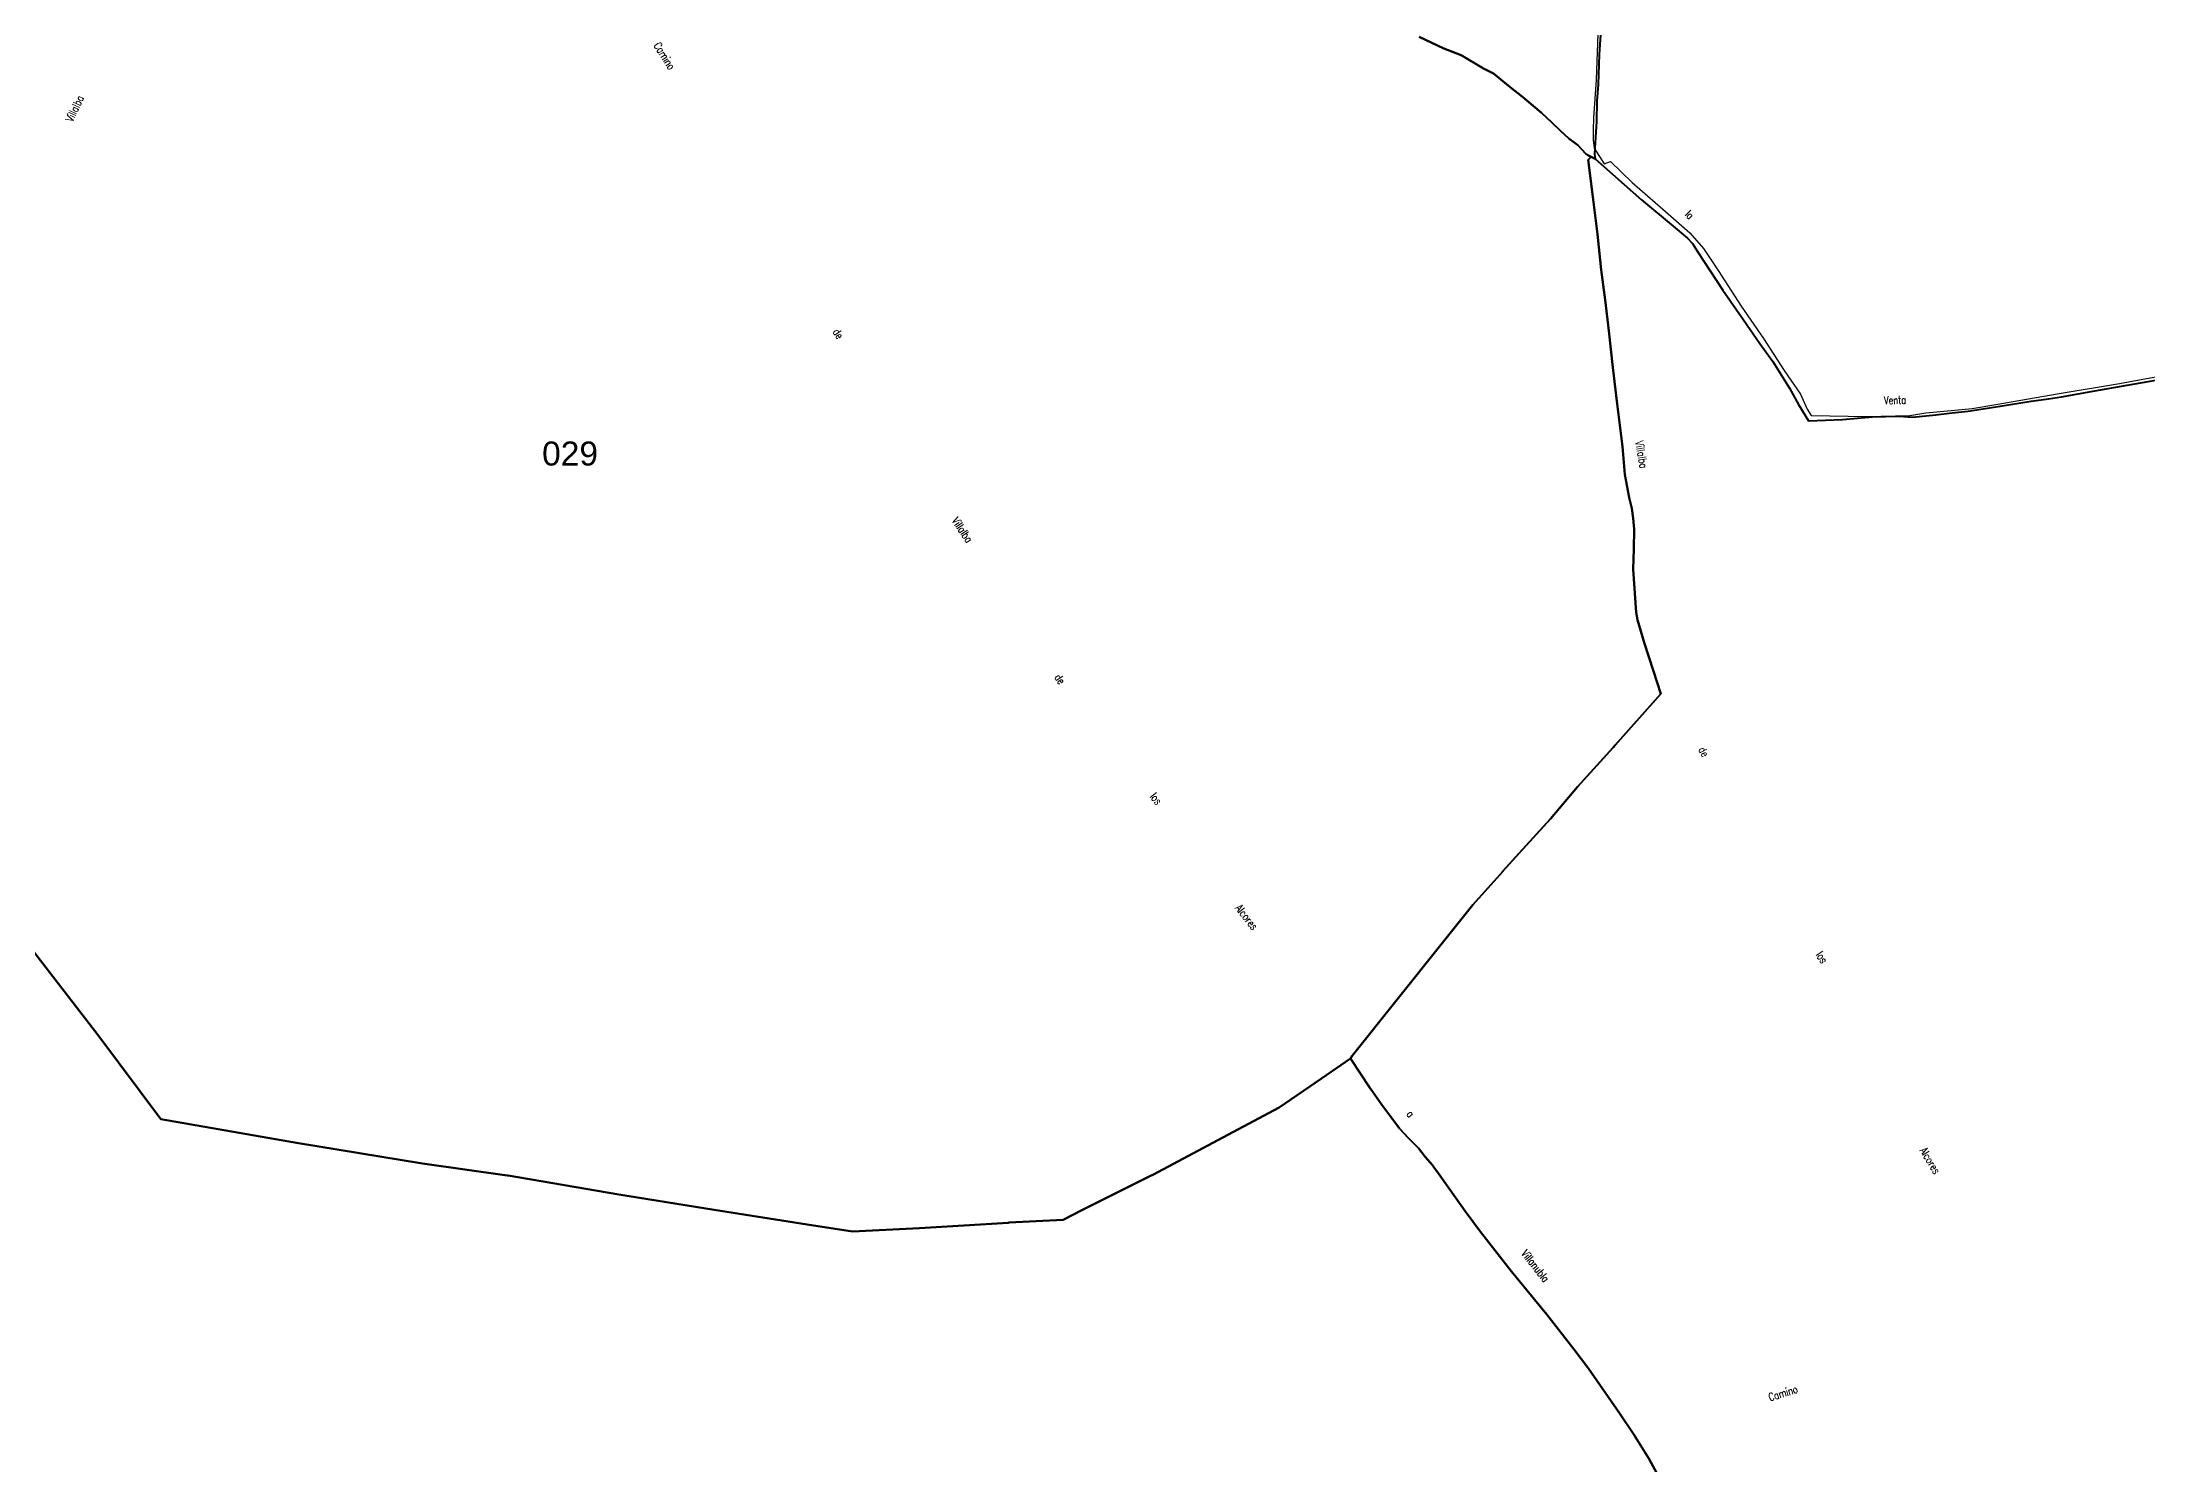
# Model space of a CAD drawing. Header units: metres. Extents: x 339638 to 364279, y 4598373 to 4630956.
# Drawn here: x 344137 to 346769, y 4625654 to 4627432 of the extents above; entities that cross this region are included whole.
import ezdxf
from ezdxf.enums import TextEntityAlignment as Align

# ---------------------------------------------------------------- set-up
doc = ezdxf.new("R2010")
doc.units = ezdxf.units.M
for name, color, linetype, lineweight in [('caminos', 1, 'Continuous', 0), ('poligonos_rusticos', 42, 'Continuous', 40), ('termino', 6, 'Continuous', 25)]:
    doc.layers.add(name, color=color, linetype=linetype, lineweight=lineweight)
doc.layers.add('poligonos_rustico_txt', color=7, linetype='Continuous')
doc.styles.add('Arial', font='arial.ttf')
doc.styles.add('caminos', font='simplex.shx', dxfattribs={"width": 0.75})

msp = doc.modelspace()

# ---------------------------------------------------------------- linework, layer by layer
at = {"layer": 'poligonos_rusticos'}
for points in [[(346087.7, 4627484.9), (346082.9, 4627417.1), (346081.5, 4627379.6), (346080.1, 4627358.6), (346079.5, 4627333.6), (346077.5, 4627300), (346077.1, 4627292.2), (346078, 4627286.6), (346073, 4627289.1), (346068.6, 4627291.3), (346066.1, 4627292.9), (346056.3, 4627303.6), (346045, 4627311.9), (346034.7, 4627321.6), (346024, 4627331.9), (346010.7, 4627344.2), (346000.4, 4627352.9), (345987.2, 4627364.2), (345971.9, 4627376.1), (345950.8, 4627393.1), (345938.5, 4627399.4), (345910.6, 4627416), (345888.9, 4627424.5), (345858.1, 4627439.1)], [(345858.1, 4627439.1), (345888.9, 4627424.5), (345910.6, 4627416), (345938.5, 4627399.4), (345950.8, 4627393.1), (345971.9, 4627376.1), (345987.2, 4627364.2), (346000.4, 4627352.9), (346010.7, 4627344.2), (346024, 4627331.9), (346034.7, 4627321.6), (346045, 4627311.9), (346056.3, 4627303.6), (346066.1, 4627292.9), (346068.6, 4627291.3), (346073, 4627289.1), (346069.4, 4627285.3), (346074.9, 4627239.2), (346080.9, 4627192.5), (346085.4, 4627147.8), (346090.5, 4627110.2), (346095.2, 4627071.5), (346100.2, 4627025.9), (346105.6, 4626980.2), (346112, 4626927), (346115.2, 4626891.9), (346120.5, 4626863.2), (346123.7, 4626849.7), (346125.5, 4626837.6), (346126.7, 4626823.6), (346126.1, 4626798.6), (346125.6, 4626773.9), (346129, 4626719.6), (346130.8, 4626710.5), (346139.1, 4626682.3), (346150.8, 4626646.5), (346160.2, 4626617.8), (346103, 4626553.8), (346100.6, 4626551.1), (346055.9, 4626501.6), (346022, 4626461.8), (345983, 4626418.7), (345962.7, 4626396.4), (345962.5, 4626396.1), (345925, 4626354.4), (345886.6, 4626306.3), (345774.5, 4626165.8), (345772.1, 4626162.2), (345736, 4626137.5), (345683.2, 4626101.2), (345638.6, 4626077.3), (345525.2, 4626017), (345522.3, 4626015.6), (345456.3, 4625982.6), (345437.5, 4625973), (345413.3, 4625960.6), (345345.7, 4625957.2), (345344.3, 4625957.1), (345233.5, 4625950.4), (345149.9, 4625945.9), (345093.1, 4625954.8), (344977, 4625973), (344858, 4625992.4), (344719.5, 4626016), (344718.5, 4626016.2), (344612.4, 4626031.2), (344455, 4626057), (344285.7, 4626086.5), (344206.7, 4626192), (344081.3, 4626353.9)], [(346166, 4625624.3), (346145.2, 4625662.5), (346126.2, 4625692.3), (346108.3, 4625719), (346069.6, 4625774.8), (346051.3, 4625798.9), (346017.5, 4625842.4), (345973.4, 4625896.1), (345934.6, 4625945.5), (345915.3, 4625971.6), (345882.3, 4626018.7), (345876.4, 4626026.6), (345874.5, 4626029.2), (345865.7, 4626039.4), (345857, 4626050.1), (345844.8, 4626062.9), (345833.6, 4626075), (345821.5, 4626090.9), (345811.4, 4626104.3), (345799.5, 4626121), (345796.3, 4626125.5), (345772.1, 4626162.2), (345774.5, 4626165.8), (345886.6, 4626306.3), (345925, 4626354.4), (345962.5, 4626396.1), (345962.7, 4626396.4), (345983, 4626418.7), (346022, 4626461.8), (346055.9, 4626501.6), (346100.6, 4626551.1), (346103, 4626553.8), (346160.2, 4626617.8), (346150.8, 4626646.5), (346139.1, 4626682.3), (346130.8, 4626710.5), (346129, 4626719.6), (346125.6, 4626773.9), (346126.1, 4626798.6), (346126.7, 4626823.6), (346125.5, 4626837.6), (346123.7, 4626849.7), (346120.5, 4626863.2), (346115.2, 4626891.9), (346112, 4626927), (346105.6, 4626980.2), (346100.2, 4627025.9), (346095.2, 4627071.5), (346090.5, 4627110.2), (346085.4, 4627147.8), (346080.9, 4627192.5), (346074.9, 4627239.2), (346069.4, 4627285.3), (346073, 4627289.1), (346078, 4627286.6), (346078, 4627286.6), (346135.8, 4627235.3), (346175.6, 4627202.3), (346193.2, 4627187.4), (346199.6, 4627180.8), (346205.9, 4627170.6), (346237.3, 4627122.4), (346263.5, 4627085.3), (346283.8, 4627055.8), (346299.8, 4627033.4), (346320.6, 4626999.9), (346332.1, 4626979.6), (346344.7, 4626959.3), (346387.2, 4626960.8), (346424.3, 4626964), (346457.3, 4626964.8), (346474.3, 4626963.9), (346503.8, 4626966.7), (346523.9, 4626969), (346544, 4626971.3), (346584.1, 4626977.4), (346622.7, 4626983.6), (346644.4, 4626986.8), (346660.8, 4626989.2), (346702.5, 4626996.8), (346752.2, 4627005.2), (346804.9, 4627014.5)], [(344081.3, 4626353.9), (344206.7, 4626192), (344285.7, 4626086.5), (344455, 4626057), (344612.4, 4626031.2), (344718.5, 4626016.2), (344719.5, 4626016), (344858, 4625992.4), (344977, 4625973), (345093.1, 4625954.8), (345149.9, 4625945.9), (345233.5, 4625950.4), (345344.3, 4625957.1), (345345.7, 4625957.2), (345413.3, 4625960.6), (345437.5, 4625973), (345456.3, 4625982.6), (345522.3, 4626015.6), (345525.2, 4626017), (345638.6, 4626077.3), (345683.2, 4626101.2), (345736, 4626137.5), (345772.1, 4626162.2), (345796.3, 4626125.5), (345799.5, 4626121), (345811.4, 4626104.3), (345821.5, 4626090.9), (345833.6, 4626075), (345844.8, 4626062.9), (345857, 4626050.1), (345865.7, 4626039.4), (345874.5, 4626029.2), (345876.4, 4626026.6), (345882.3, 4626018.7), (345915.3, 4625971.6), (345934.6, 4625945.5), (345973.4, 4625896.1), (346017.5, 4625842.4), (346051.3, 4625798.9), (346069.6, 4625774.8), (346108.3, 4625719), (346126.2, 4625692.3), (346145.2, 4625662.5), (346166, 4625624.3)]]:
    msp.add_lwpolyline(points, dxfattribs=at)
at = {"layer": 'termino'}
msp.add_lwpolyline([(346081.5, 4627454.6), (346079.1, 4627385.2), (346075.8, 4627337.8), (346075.4, 4627322.5), (346075.4, 4627309.7), (346076.8, 4627299.8), (346089.1, 4627280.2), (346097.3, 4627283.4), (346124, 4627256.9), (346162.4, 4627223.6), (346196.4, 4627194.2), (346213.4, 4627174.3), (346231.8, 4627147.1), (346260.4, 4627102.3), (346288.3, 4627062), (346314.2, 4627022), (346334.4, 4626992.6), (346342.7, 4626973.7), (346348, 4626966), (346417.5, 4626964.4), (346471.3, 4626966), (346491.3, 4626969.2), (346522.6, 4626972.1), (346548.9, 4626974.6), (346581.1, 4626979.8), (346655.1, 4626992.9), (346733.2, 4627006), (346792, 4627016.6)], dxfattribs=at)

# ---------------------------------------------------------------- texts
at = {"layer": 'caminos', "style": 'caminos', "width": 0.75}
for s, rotation, p in [('Camino', -58.2115, (344898.5, 4627426.8)), ('Villalba', 64.9438, (344177.9, 4627330.5)), ('la', -44.8546, (346187.3, 4627214.1)), ('de', -58.8757, (345122.3, 4627068.9)), ('Venta', 1.8183, (346439.1, 4626976.7)), ('Villalba', -80.0959, (346125.1, 4626932.6)), ('Villalba', -56.2158, (345271.1, 4626832.7)), ('de', -54.8759, (345399.2, 4626636.7)), ('de', -60.7526, (346203.9, 4626546.9)), ('los', -52.3619, (345518.6, 4626487.7)), ('Alcores', -51.8524, (345625.2, 4626348)), ('los', -58.1998, (346350.7, 4626290.5)), ('a', -50.6694, (345839.3, 4626090.5)), ('Alcores', -58.9034, (346480.6, 4626045.8)), ('Villanubla', -51.7065, (345982.7, 4625916.4)), ('Camino', 17.2949, (346297.3, 4625731))]:
    msp.add_text(s, height=10, rotation=rotation, dxfattribs=at).set_placement(p, align=Align.BOTTOM_LEFT)
at = {"layer": 'poligonos_rustico_txt', "style": 'Arial'}
msp.add_text('029', height=30, dxfattribs=at).set_placement((344797, 4626894.3), align=Align.BOTTOM_CENTER)

doc.saveas('drawing.dxf')
